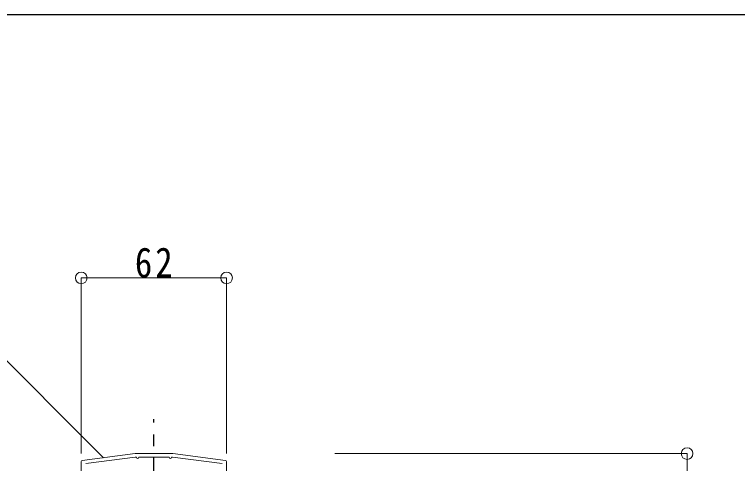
# Model space of a CAD drawing. Units: millimetres at full size, sheet at 1:5; details may follow other scales. Extents: x -1050 to 1050, y -742 to 742.
# Drawn here: x -639.5 to -331, y 490.7 to 682.5 of the extents above; entities that cross this region are included whole.
import ezdxf

# ---------------------------------------------------------------- set-up
doc = ezdxf.new("R2010")
doc.units = ezdxf.units.MM
doc.header["$LTSCALE"] = 5
doc.linetypes.add('CHAIN1', pattern=[8, 5, -1, 1, -1])
doc.layers.add('0-0_通り芯', color=7, linetype='CHAIN1')
doc.layers.add('1-5_図枠1_1', color=7, linetype='Continuous')
for name, color, linetype, lineweight in [('0-3_寸法', 54, 'Continuous', 20), ('0-4_手摺部材', 92, 'Continuous', 20), ('0-9_文字', 3, 'Continuous', 20)]:
    doc.layers.add(name, color=color, linetype=linetype, lineweight=lineweight)
doc.styles.add('ＭＳ ゴシック', font='')
doc.styles.get('ＭＳ ゴシック').set_extended_font_data('MS Gothic')

# ---------------------------------------------------------------- blocks, each defined once
blk = doc.blocks.new('dimension_origin')
at = {"color": 0, "linetype": 'Continuous', "lineweight": -2}
blk.add_circle((0, 0), 1.25, dxfattribs=at)

msp = doc.modelspace()

# ---------------------------------------------------------------- linework, layer by layer
at = {"layer": '0-0_通り芯'}
msp.add_line((-580, -411.793), (-580, 509.682), dxfattribs=at)
at = {"layer": '0-3_寸法'}
for p, q in [((-611, 495), (-611, 570)), ((-611, 570), (-549, 570)), ((-549, 495), (-549, 570)), ((-502.806, 495), (-352.5, 495)), ((-352.5, 495), (-352.5, 470))]:
    msp.add_line(p, q, dxfattribs=at)
at = {"layer": '0-4_手摺部材'}
for p, q in [((-610.565, 492.057), (-588.064, 494.992)), ((-572.065, 495), (-587.935, 495)), ((-549.435, 492.057), (-571.936, 494.992)), ((-611, 470.5), (-611, 491.561)), ((-609.065, 490.74), (-587.967, 493.492)), ((-587.838, 493.5), (-587.5, 493.5)), ((-587.5, 493.4), (-587.5, 493.5)), ((-586.5, 493.4), (-586.5, 493.5)), ((-573.5, 493.5), (-586.5, 493.5)), ((-573.5, 493.4), (-573.5, 493.5)), ((-572.5, 493.4), (-572.5, 493.5)), ((-572.162, 493.5), (-572.5, 493.5)), ((-550.935, 490.74), (-572.033, 493.492)), ((-549, 470.5), (-549, 491.561))]:
    msp.add_line(p, q, dxfattribs=at)
for centre, radius, start, end in [((-587.935, 494), 1, 90, 97.43141), ((-572.065, 494), 1, 82.56859, 90), ((-610.5, 491.561), 0.5, 97.43141, 180), ((-587.838, 492.5), 1, 90, 97.43141), ((-587, 493.4), 0.5, 180, 360), ((-573, 493.4), 0.5, 180, 360), ((-572.162, 492.5), 1, 82.56859, 90), ((-549.5, 491.561), 0.5, 0, 82.56859)]:
    msp.add_arc(centre, radius, start, end, dxfattribs=at)
at = {"layer": '0-9_文字'}
msp.add_lwpolyline([(-601.489, 493.241), (-652.5, 544.252), (-751.25, 544.252)], dxfattribs=at)
at = {"layer": '1-5_図枠1_1'}
msp.add_line((-990, 682.5), (703.535, 682.5), dxfattribs=at)

# ---------------------------------------------------------------- block references
at = {"layer": '0-3_寸法', "xscale": 2, "yscale": 2}
for p, rotation in [((-611, 570), 180), ((-352.5, 495), 90)]:
    msp.add_blockref('dimension_origin', p, dxfattribs=dict(at, rotation=rotation))
msp.add_blockref('dimension_origin', (-549, 570), dxfattribs=at)

# ---------------------------------------------------------------- texts
at = {"layer": '0-3_寸法', "insert": (-588.125, 570), "char_height": 12.83, "attachment_point": 7, "style": 'ＭＳ ゴシック'}
msp.add_mtext('\\T1.17;\\W0.85;62', dxfattribs=at)

doc.saveas('drawing.dxf')
